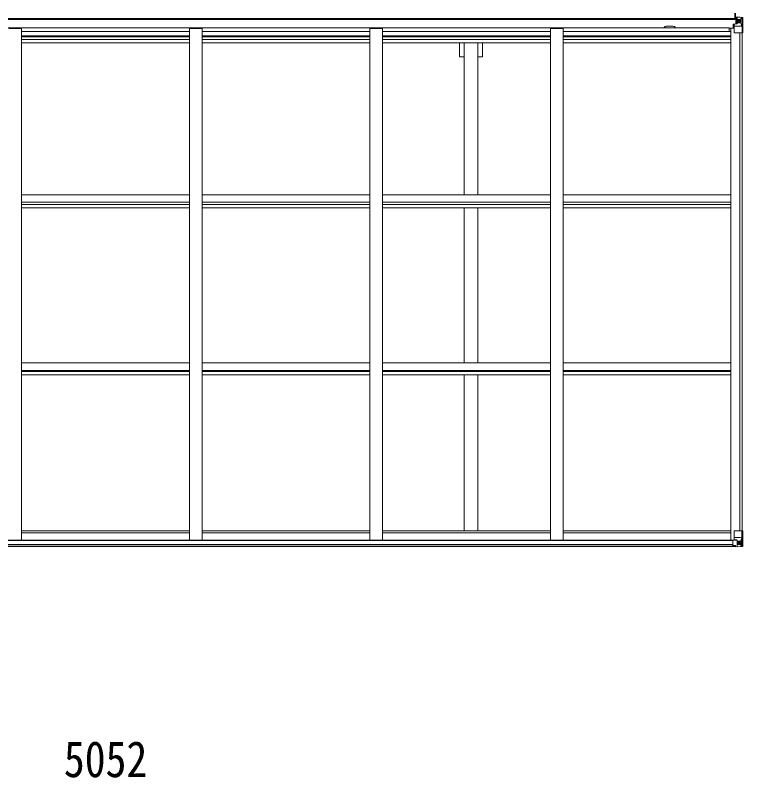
# Model space of a CAD drawing. Units: millimetres at full size, sheet at 1:30; details may follow other scales. Extents: x -8385 to 8479, y -5853 to 5787.
# Drawn here: x 2269 to 5155, y 139 to 3163 of the extents above; entities that cross this region are included whole.
import ezdxf
from ezdxf.enums import TextEntityAlignment as Align

# ---------------------------------------------------------------- set-up
doc = ezdxf.new("R2010")
doc.units = ezdxf.units.MM
doc.header["$LTSCALE"] = 30
for name, color, linetype, lineweight in [('0-1_本体', 4, 'Continuous', 9), ('0-2_部品', 7, 'Continuous', 9), ('0-3_ELV2', 3, 'Continuous', 9), ('0-A_寸法', 6, 'Continuous', 9)]:
    doc.layers.add(name, color=color, linetype=linetype, lineweight=lineweight)
doc.styles.add('ＭＳ ゴシック', font='')
doc.styles.get('ＭＳ ゴシック').set_extended_font_data('MS Gothic')

msp = doc.modelspace()

# ---------------------------------------------------------------- linework, layer by layer
at = {"layer": '0-1_本体'}
for p, q in [((5123.21, 3150.28), (130.21, 3150.28)), ((5123.21, 3145.54), (130.21, 3145.54)), ((5123.21, 3145.54), (5123.21, 3162.81)), ((5123.21, 3153.65), (5131.21, 3153.65)), ((5123.21, 3151.58), (5131.21, 3151.58)), ((4852.71, 3119.42), (4877.71, 3119.42)), ((5100.21, 3113.38), (153.21, 3113.38)), ((2293.71, 3110.71), (2243.71, 3110.71)), ((2293.71, 1081.45), (2293.71, 3110.71)), ((2293.71, 3098.31), (2959.71, 3098.31)), ((3009.71, 3110.71), (2959.71, 3110.71)), ((2959.71, 1081.45), (2959.71, 3110.71)), ((3009.71, 1081.45), (3009.71, 3110.71)), ((3009.71, 3098.31), (3675.71, 3098.31)), ((3725.71, 3110.71), (3675.71, 3110.71)), ((3675.71, 1081.45), (3675.71, 3110.71)), ((3725.71, 1081.45), (3725.71, 3110.71)), ((3725.71, 3098.31), (4391.71, 3098.31)), ((4441.71, 3110.71), (4391.71, 3110.71)), ((4391.71, 1081.45), (4391.71, 3110.71)), ((4441.71, 1081.45), (4441.71, 3110.71)), ((4441.71, 3098.31), (5107.71, 3098.31)), ((5100.21, 3113.38), (5100.21, 3098.31)), ((5120.71, 3111.35), (5107.71, 3111.35)), ((5107.71, 1081.45), (5107.71, 3111.35)), ((5143.01, 1117.8), (5143.01, 3092.88)), ((5143.71, 1117.8), (5143.71, 3092.88)), ((5152.71, 1117.8), (5152.71, 3092.88)), ((2293.71, 3081.87), (2959.71, 3081.87)), ((2293.71, 3078.08), (2959.71, 3078.08)), ((2293.71, 3066.74), (2959.71, 3066.74)), ((3009.71, 3081.87), (3675.71, 3081.87)), ((3009.71, 3078.08), (3675.71, 3078.08)), ((3009.71, 3066.74), (3675.71, 3066.74)), ((3725.71, 3081.87), (4391.71, 3081.87)), ((3725.71, 3078.08), (4391.71, 3078.08)), ((3725.71, 3066.74), (4391.71, 3066.74)), ((4441.71, 3081.87), (5107.71, 3081.87)), ((4441.71, 3078.08), (5107.71, 3078.08)), ((4441.71, 3066.74), (5107.71, 3066.74)), ((2293.71, 3053.92), (2959.71, 3053.92)), ((3009.71, 3053.92), (3675.71, 3053.92)), ((3725.71, 3053.92), (4391.71, 3053.92)), ((4031.51, 2997.65), (4031.51, 3053.92)), ((4049.21, 2451.36), (4049.21, 3053.92)), ((4104.21, 2451.36), (4104.21, 3053.92)), ((4121.91, 2997.65), (4121.91, 3053.92)), ((4441.71, 3053.92), (5107.71, 3053.92)), ((4049.21, 2997.65), (4031.51, 2997.65)), ((4121.91, 2997.65), (4104.21, 2997.65)), ((2293.71, 2451.36), (2959.71, 2451.36)), ((3009.71, 2451.36), (3675.71, 2451.36)), ((3725.71, 2451.36), (4391.71, 2451.36)), ((4441.71, 2451.36), (5107.71, 2451.36)), ((2293.71, 2422.31), (2959.71, 2422.31)), ((3009.71, 2422.31), (3675.71, 2422.31)), ((3725.71, 2422.31), (4391.71, 2422.31)), ((4441.71, 2422.31), (5107.71, 2422.31)), ((2293.71, 2412.58), (2959.71, 2412.58)), ((2293.71, 2399.73), (2959.71, 2399.73)), ((3009.71, 2412.58), (3675.71, 2412.58)), ((3009.71, 2399.73), (3675.71, 2399.73)), ((3725.71, 2412.58), (4391.71, 2412.58)), ((3725.71, 2399.73), (4391.71, 2399.73)), ((4049.21, 1783.89), (4049.21, 2399.73)), ((4104.21, 1783.89), (4104.21, 2399.73)), ((4441.71, 2412.58), (5107.71, 2412.58)), ((4441.71, 2399.73), (5107.71, 2399.73)), ((2293.71, 1783.89), (2959.71, 1783.89)), ((2293.71, 1754.15), (2959.71, 1754.15)), ((3009.71, 1783.89), (3675.71, 1783.89)), ((3009.71, 1754.15), (3675.71, 1754.15)), ((3725.71, 1783.89), (4391.71, 1783.89)), ((3725.71, 1754.15), (4391.71, 1754.15)), ((4441.71, 1783.89), (5107.71, 1783.89)), ((4441.71, 1754.15), (5107.71, 1754.15)), ((2293.71, 1749.72), (2959.71, 1749.72)), ((2293.71, 1736.71), (2959.71, 1736.71)), ((3009.71, 1749.72), (3675.71, 1749.72)), ((3009.71, 1736.71), (3675.71, 1736.71)), ((3725.71, 1749.72), (4391.71, 1749.72)), ((3725.71, 1736.71), (4391.71, 1736.71)), ((4049.21, 1118.69), (4049.21, 1736.71)), ((4104.21, 1118.69), (4104.21, 1736.71)), ((4441.71, 1749.72), (5107.71, 1749.72)), ((4441.71, 1736.71), (5107.71, 1736.71)), ((2959.71, 1118.69), (2293.71, 1118.69)), ((2959.71, 1109.56), (2293.71, 1109.56)), ((3675.71, 1118.69), (3009.71, 1118.69)), ((3675.71, 1109.56), (3009.71, 1109.56)), ((4391.71, 1118.69), (3725.71, 1118.69)), ((4391.71, 1109.56), (3725.71, 1109.56)), ((5107.71, 1118.69), (4441.71, 1118.69)), ((5107.44, 1109.56), (4441.71, 1109.56)), ((136.98, 1081.45), (5116.43, 1081.45)), ((137.52, 1079.1), (5115.89, 1079.1)), ((137.52, 1063.44), (5115.89, 1063.44)), ((127.52, 1056.95), (5125.89, 1056.95)), ((127.52, 1056), (5125.89, 1056))]:
    msp.add_line(p, q, dxfattribs=at)
for centre, start, end in [((4852.71, 3106.92), 90, 148.90079), ((4877.71, 3106.92), 31.09921, 90)]:
    msp.add_arc(centre, 12.5, start, end, dxfattribs=at)
at = {"layer": '0-2_部品'}
for p, q in [((5120.39, 1116.8), (5120.39, 1083.7)), ((5144.39, 1091.13), (5120.39, 1091.13)), ((5154.39, 1117.8), (5121.39, 1117.8)), ((5151, 1090.92), (5144.39, 1091.13)), ((5151, 1090.92), (5146.86, 1078.84)), ((5151.55, 1117.8), (5151.55, 1057.22)), ((5154.39, 1057.09), (5154.39, 1117.8)), ((5115.89, 1080.65), (5115.89, 1060.49)), ((5125.89, 1081.59), (5116.89, 1081.56)), ((5116.89, 1059.78), (5125.89, 1059.72)), ((5121.22, 1083.45), (5131.57, 1081.79)), ((5121.22, 1082.81), (5121.22, 1083.45)), ((5128.87, 1081.59), (5121.22, 1082.81)), ((5132.39, 1081.59), (5125.89, 1081.59)), ((5125.89, 1054.4), (5125.89, 1060.35)), ((5131.57, 1081.79), (5131.57, 1081.59)), ((5132.39, 1081.59), (5132.39, 1054.8)), ((5132.39, 1077.6), (5144.39, 1077.6)), ((5144.39, 1064.04), (5132.39, 1064.04)), ((5139.87, 1071.24), (5139.87, 1072.2)), ((5144.39, 1077.6), (5144.39, 1077.6)), ((5144.39, 1077.6), (5146.73, 1077.57)), ((5146.73, 1064.1), (5144.39, 1064.04)), ((5146.73, 1077.57), (5146.73, 1064.1)), ((5147.58, 1060.59), (5150.32, 1056.93)), ((5132.39, 1054.92), (5144.39, 1055.7)), ((5144.49, 1055.71), (5152.41, 1056.18)), ((5151.55, 1057.15), (5151.55, 1057.22)), ((5153.46, 1056.14), (5153.46, 1056.09))]:
    msp.add_line(p, q, dxfattribs=at)
for points in [[(5115.89, 1060.49), (5115.91, 1060.39), (5125.89, 1060.35)], [(5137.95, 1070.28), (5136.99, 1070.28), (5136.99, 1069.32), (5137.95, 1069.32)], [(5139.87, 1072.2), (5138.91, 1072.2), (5138.91, 1071.24)], [(5138.91, 1068.36), (5138.91, 1067.4), (5139.87, 1067.4), (5139.87, 1068.36)], [(5140.83, 1069.32), (5141.79, 1069.32), (5141.79, 1070.28), (5140.83, 1070.28)], [(5153.46, 1056.09), (5144.39, 1055.54), (5125.89, 1054.4)]]:
    msp.add_lwpolyline(points, dxfattribs=at)
msp.add_circle((5139.39, 1069.8), 5.3, dxfattribs=at)
for centre, radius, start, end in [((5121.39, 1116.8), 1, 90, 180), ((5121.33, 1084.38), 0.937, 182.32209, 263.26766), ((5121.33, 1083.74), 0.937, 182.32209, 263.26766), ((5131.46, 1080.86), 0.937, 50.93398, 83.26766), ((5137.95, 1071.24), 0.96, 270, 0), ((5137.95, 1068.36), 0.96, 0, 90), ((5140.83, 1071.24), 0.96, 180, 270), ((5140.83, 1068.36), 0.96, 90, 180), ((5150.27, 1057.09), 1.28, 311.17831, 2.45895), ((5152.24, 1043.48), 12.7, 89.24466, 95.10311), ((5153.39, 1057.09), 1, 273.50017, 0.00079), ((5153.4, 1057.13), 0.999, 273.4424, 359.95083), ((5153.4, 1057.09), 0.999, 273.4424, 359.95083)]:
    msp.add_arc(centre, radius, start, end, dxfattribs=at)
for centre, major_axis, ratio, start_param, end_param in [((5150.28, 1088.57), (-0.85, -2.32), 0.403757, 2.3087461, 3.2744049), ((5116.89, 1080.65), (-1, -0.021), 0.906239, 4.6936843, 6.2644806), ((5116.89, 1060.48), (-1, 0.012), 0.707053, 0.1587743, 1.5795216), ((5226.14, 1064.04), (-81.75, 0), 0.061163, 0, 0.0007725), ((5148.13, 1077.55), (0, -3), 0.468246, 4.2703918, 4.7058971), ((5149.6, 1064.18), (-0.03, -5), 0.573921, 4.7320603, 5.5159136), ((5151.26, 1059.11), (0.02, -3), 0.466854, 5.5234897, 6.1575023), ((5151.46, 1056.01), (-2, -0.12), 0.060933, 3.1378449, 4.2119296), ((4952.46, 1043.78), (-201, -12.36), 0.060933, 3.1373463, 3.1378449)]:
    msp.add_ellipse(centre, major_axis=major_axis, ratio=ratio, start_param=start_param, end_param=end_param, dxfattribs=at)
at = {"layer": '0-3_ELV2'}
for p, q in [((5123.21, 3154.54), (5123.21, 3171.54)), ((5125.71, 3155.79), (5123.21, 3155.79)), ((5125.71, 3155.57), (5123.21, 3155.57)), ((5125.71, 3154.54), (5123.21, 3154.54)), ((5123.21, 3150.84), (5130.71, 3150.84)), ((5123.21, 3150.81), (5130.71, 3150.81)), ((5130.71, 3149.81), (5123.21, 3149.81)), ((5123.21, 3148.95), (5130.71, 3148.88)), ((5124.21, 3154.54), (5124.21, 3171.54)), ((5125.71, 3154.54), (5125.71, 3171.54)), ((5126.21, 3156.28), (5132.71, 3155.88)), ((5126.21, 3155.39), (5126.21, 3156.28)), ((5132.71, 3154.99), (5126.21, 3155.39)), ((5126.21, 3154.88), (5126.21, 3155.39)), ((5126.21, 3154.88), (5126.21, 3154.47)), ((5126.21, 3154.47), (5131.21, 3154.38)), ((5126.21, 3154.47), (5126.21, 3153.65)), ((5127.21, 3128.78), (5127.21, 3148.74)), ((5131.1, 3148.51), (5127.21, 3148.51)), ((5130.71, 3150.84), (5130.71, 3148.88)), ((5130.71, 3149.81), (5131.21, 3149.81)), ((5130.71, 3148.72), (5130.71, 3148.88)), ((5130.71, 3148.88), (5130.71, 3148.88)), ((5131.21, 3150.17), (5132.71, 3150.17)), ((5131.21, 3146.64), (5132.71, 3146.64)), ((5132.71, 3129.78), (5132.71, 3155.88)), ((5132.71, 3155.76), (5144.71, 3154.98)), ((5133.71, 3146.64), (5132.71, 3146.64)), ((5144.71, 3146.64), (5132.71, 3146.64)), ((5147.04, 3146.58), (5144.71, 3146.64)), ((5144.8, 3154.97), (5152.72, 3154.5)), ((5147.04, 3133.11), (5147.04, 3146.58)), ((5147.89, 3150.09), (5150.63, 3153.76)), ((5151.86, 3153.53), (5151.86, 3153.46)), ((5151.86, 3092.88), (5151.86, 3153.46)), ((5153.77, 3154.59), (5153.77, 3154.59)), ((5153.77, 3154.55), (5153.77, 3154.58)), ((5154.71, 3153.59), (5154.71, 3153.55)), ((5116.21, 3127.75), (5117.21, 3127.76)), ((5116.21, 3111.96), (5116.21, 3127.75)), ((5117.21, 3126.02), (5116.21, 3126.03)), ((5116.21, 3115.88), (5120.71, 3115.88)), ((5121.26, 3127.79), (5117.21, 3127.76)), ((5120.71, 3093.88), (5120.71, 3126.98)), ((5144.71, 3119.55), (5120.71, 3119.55)), ((5131.88, 3129.52), (5121.53, 3127.87)), ((5121.53, 3127.23), (5131.88, 3128.89)), ((5121.53, 3127.87), (5121.53, 3127.23)), ((5127.21, 3144.88), (5131.21, 3144.88)), ((5127.21, 3136.68), (5131.21, 3136.68)), ((5131.21, 3133.08), (5132.71, 3133.08)), ((5131.88, 3128.89), (5131.88, 3129.52)), ((5144.71, 3133.08), (5132.71, 3133.08)), ((5139.23, 3139.44), (5139.23, 3138.48)), ((5144.71, 3133.08), (5147.04, 3133.11)), ((5144.71, 3133.08), (5144.71, 3133.08)), ((5151.32, 3119.76), (5144.71, 3119.55)), ((5151.32, 3119.76), (5147.18, 3131.84)), ((5100.21, 3111.96), (5120.71, 3111.96)), ((5151.86, 3092.88), (5121.71, 3092.88))]:
    msp.add_line(p, q, dxfattribs=at)
for points in [[(5123.21, 3148.78), (5130.71, 3148.72), (5130.71, 3148.72)], [(5126.21, 3154.88), (5131.21, 3154.88), (5131.21, 3129.41)], [(5153.77, 3154.59), (5144.71, 3155.14), (5132.71, 3155.88)], [(5154.71, 3153.55), (5154.71, 3092.88), (5151.86, 3092.88)], [(5117.21, 3127.76), (5117.21, 3126.02), (5120.71, 3126)], [(5138.27, 3141.36), (5137.31, 3141.36), (5137.31, 3140.4), (5138.27, 3140.4)], [(5140.19, 3142.32), (5140.19, 3143.28), (5139.23, 3143.28), (5139.23, 3142.32)], [(5139.23, 3138.48), (5140.19, 3138.48), (5140.19, 3139.44)], [(5141.15, 3140.4), (5142.11, 3140.4), (5142.11, 3141.36), (5141.15, 3141.36)]]:
    msp.add_lwpolyline(points, dxfattribs=at)
msp.add_circle((5139.71, 3140.88), 5.3, dxfattribs=at)
for centre, radius, start, end in [((5130.71, 3151.34), 0.5, 270.00309, 0.00198), ((5130.71, 3151.31), 0.5, 269.99891, 359.99891), ((5130.71, 3148.38), 0.5, 359.95536, 89.47105), ((5130.69, 3148.21), 0.513, 358.95293, 88.11972), ((5150.58, 3153.59), 1.28, 357.54105, 48.82169), ((5152.55, 3167.2), 12.7, 264.89689, 270.75534), ((5153.71, 3153.59), 0.999, 0.04917, 86.5576), ((5153.71, 3153.59), 1, 359.99921, 86.49983), ((5153.71, 3153.55), 0.999, 0.04917, 86.5576), ((5121.64, 3126.94), 0.937, 96.73234, 177.67791), ((5121.64, 3126.3), 0.937, 96.73234, 177.67791), ((5131.77, 3130.45), 0.937, 276.73234, 357.67791), ((5131.77, 3129.82), 0.937, 276.73234, 357.67791), ((5138.27, 3142.32), 0.96, 270, 0), ((5138.27, 3139.44), 0.96, 0, 90), ((5141.15, 3142.32), 0.96, 180, 270), ((5141.15, 3139.44), 0.96, 90, 180), ((5121.71, 3093.88), 1, 180, 270)]:
    msp.add_arc(centre, radius, start, end, dxfattribs=at)
for centre, major_axis, ratio, start_param, end_param in [((5226.46, 3146.64), (-81.75, 0), 0.061163, 6.2824128, 6.2831853), ((5149.91, 3146.5), (-0.03, 5), 0.573921, 0.7672717, 1.551125), ((5151.58, 3151.57), (0.02, 3), 0.466854, 0.125683, 0.7596956), ((5151.77, 3154.67), (-2, 0.12), 0.060933, 2.0712557, 3.1453404), ((4952.77, 3166.9), (-201, 12.36), 0.060933, 3.1453404, 3.145839), ((5148.44, 3133.13), (0, 3), 0.468246, 1.5772882, 2.0127935), ((5150.6, 3122.11), (-0.85, 2.32), 0.403757, 3.0087805, 3.9744392)]:
    msp.add_ellipse(centre, major_axis=major_axis, ratio=ratio, start_param=start_param, end_param=end_param, dxfattribs=at)

# ---------------------------------------------------------------- texts
at = {"layer": '0-A_寸法', "color": 7, "style": 'ＭＳ ゴシック', "width": 0.85}
msp.add_text('5052', height=143, dxfattribs=at).set_placement((2461.71, 98.18), align=Align.BOTTOM_LEFT)

doc.saveas('drawing.dxf')
